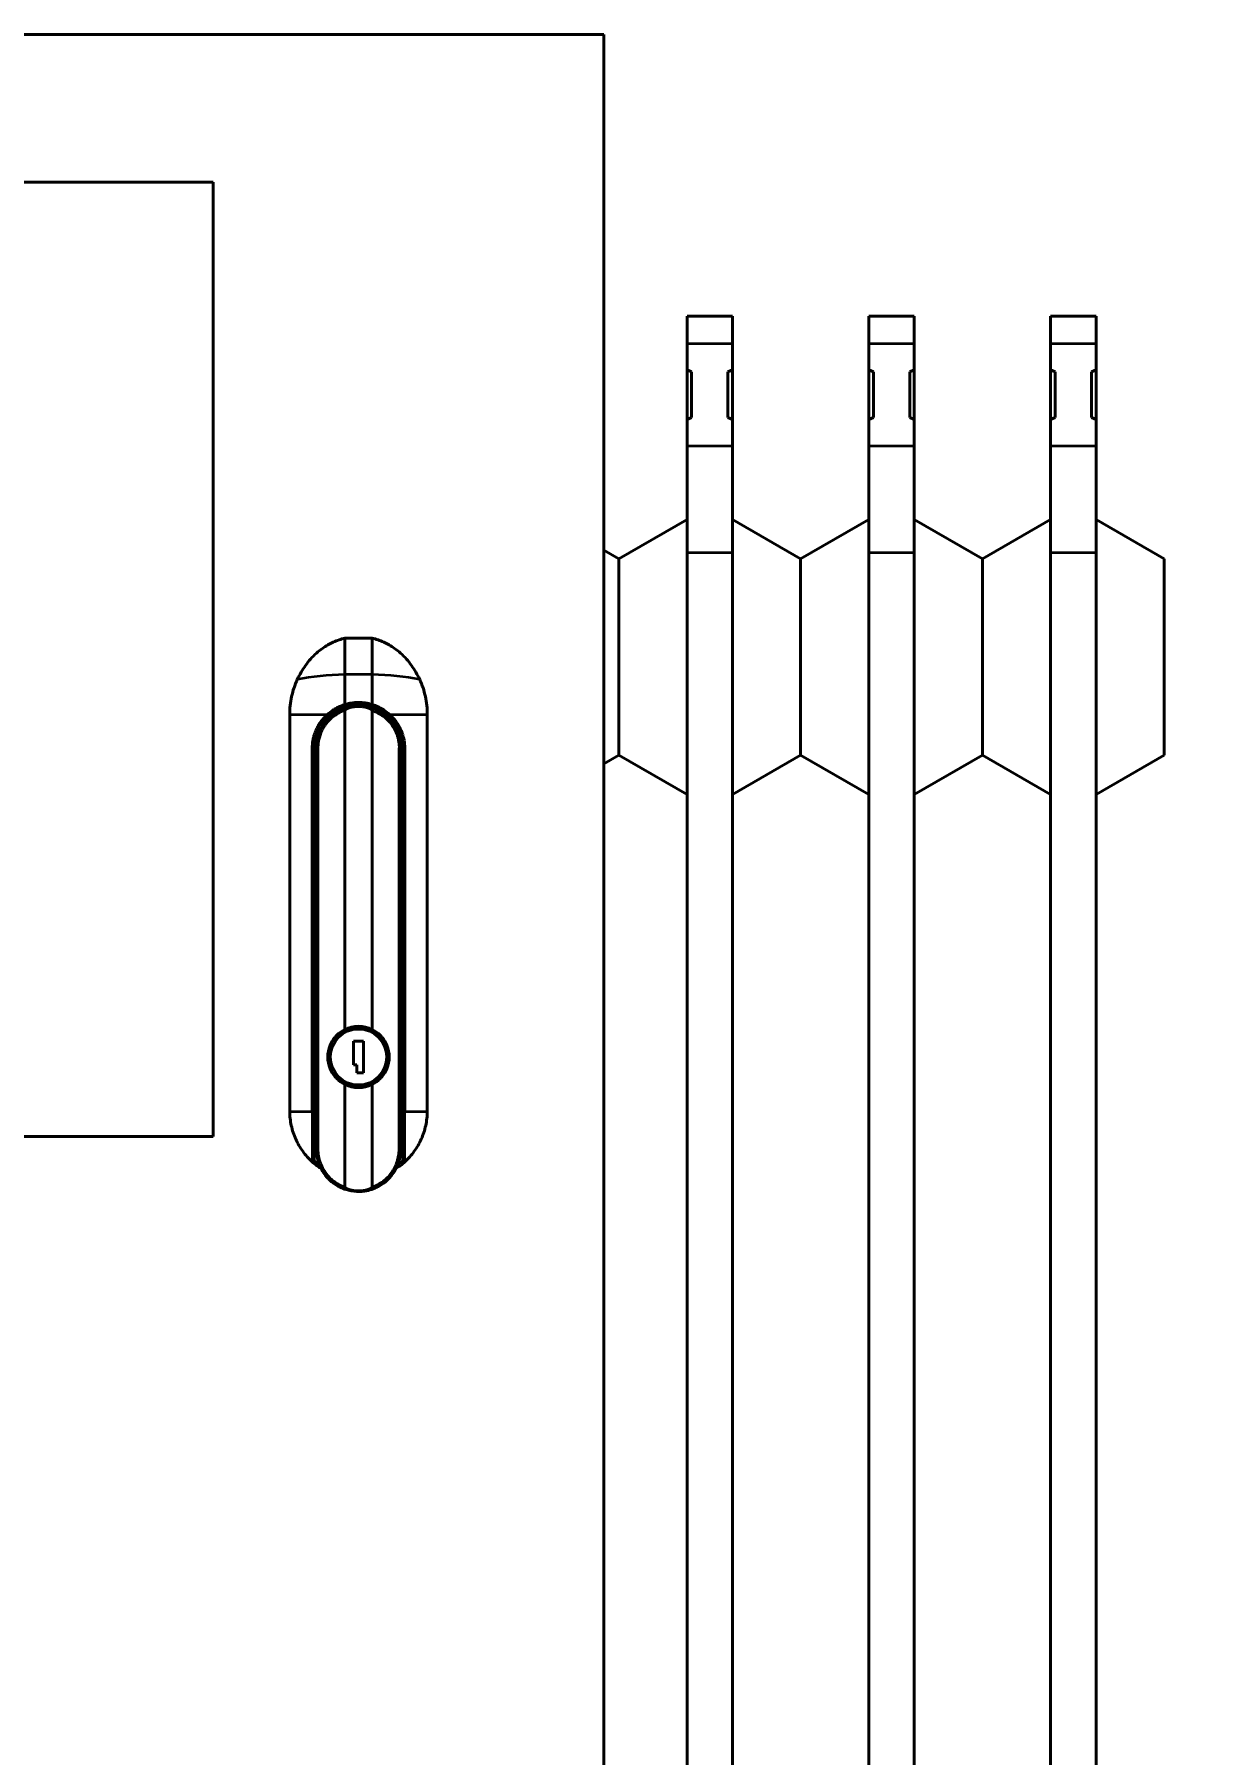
# Model space of a CAD drawing. Header units: millimetres. Extents: x 0 to 4205, y 0 to 2970.
# Drawn here: x 3538.8 to 3798.5, y 1699.6 to 2078.1 of the extents above; entities that cross this region are included whole.
import ezdxf

# ---------------------------------------------------------------- set-up
doc = ezdxf.new("R2010")
doc.units = ezdxf.units.MM
doc.header["$LTSCALE"] = 5
for name, color, linetype, lineweight in [('가시적인 것(ISO)', 3, 'Continuous', 40), ('가시적인 좁은 것(ISO)', 3, 'Continuous', 35), ('치수(ISO)', 2, 'Continuous', 25)]:
    doc.layers.add(name, color=color, linetype=linetype, lineweight=lineweight)
doc.styles.add('치수 텍스트_PSTEK_POSCO', font='isocp.shx')
doc.dimstyles.new('치수_PSTEK_POSCO', dxfattribs={"dimscale": 5, "dimtxt": 3.5, "dimasz": 2.5, "dimexe": 2, "dimexo": 2.5, "dimgap": 1, "dimtad": 1, "dimrnd": 1e-08, "dimdsep": 46, "dimtxsty": '치수 텍스트_PSTEK_POSCO', "dimcen": 0.09, "dimdle": 10, "dimclrd": 7, "dimclre": 7, "dimclrt": 2, "dimadec": 1, "dimazin": 2, "dimtfac": 1, "dimtmove": 0, "dimatfit": 3, "dimfxl": 0, "dimtolj": 1, "dimlwd": -1, "dimlwe": -1, "dimarcsym": 0})

# ---------------------------------------------------------------- blocks, each defined once
blk = doc.blocks.new('*D37')
at = {"layer": 'Defpoints', "color": 0, "transparency": 16777216}
for p in [(3664.14, 2113.12), (3841.73, 2113.12), (3664.14, 1693.12)]:
    blk.add_point(p, dxfattribs=at)
at = {"layer": '치수(ISO)', "color": 7, "transparency": 16777216}
for p, q in [((3676.64, 2113.12), (3851.73, 2113.12)), ((3841.73, 1705.62), (3841.73, 2100.62)), ((3676.64, 1693.12), (3851.73, 1693.12))]:
    blk.add_line(p, q, dxfattribs=at)
for points in [[(3839.65, 2100.62), (3843.81, 2100.62), (3841.73, 2113.12)], [(3839.65, 1705.62), (3843.81, 1705.62), (3841.73, 1693.12)]]:
    blk.add_solid(points, dxfattribs=at)
at = {"layer": '치수(ISO)', "color": 2, "transparency": 16777216, "insert": (3827.98, 1886.49), "char_height": 17.5, "attachment_point": 4, "rotation": 90, "style": '치수 텍스트_PSTEK_POSCO'}
blk.add_mtext('\\A1;420', dxfattribs=at)

msp = doc.modelspace()

# ---------------------------------------------------------------- linework, layer by layer
at = {"layer": '가시적인 것(ISO)'}
for p, q in [((3237.143, 2078.119), (3664.143, 2078.119)), ((3664.143, 1693.119), (3664.143, 2078.119)), ((3578.143, 2045.619), (3268.143, 2045.619)), ((3578.143, 1835.619), (3578.143, 2045.619)), ((3682.443, 2016.119), (3682.443, 2010.088)), ((3692.443, 2016.119), (3682.443, 2016.119)), ((3692.443, 2010.088), (3692.443, 2016.119)), ((3722.443, 2016.119), (3722.443, 2010.088)), ((3732.443, 2016.119), (3722.443, 2016.119)), ((3732.443, 2010.088), (3732.443, 2016.119)), ((3762.443, 2016.119), (3762.443, 2010.088)), ((3772.443, 2016.119), (3762.443, 2016.119)), ((3772.443, 2010.088), (3772.443, 2016.119)), ((3682.443, 2004.338), (3682.443, 2010.088)), ((3692.443, 2010.088), (3692.443, 2004.338)), ((3722.443, 2004.338), (3722.443, 2010.088)), ((3732.443, 2010.088), (3732.443, 2004.338)), ((3762.443, 2004.338), (3762.443, 2010.088)), ((3772.443, 2010.088), (3772.443, 2004.338)), ((3682.443, 2004.338), (3683.443, 2003.904)), ((3682.443, 1993.419), (3682.443, 2004.338)), ((3683.443, 2003.904), (3683.443, 1993.853)), ((3691.443, 2003.904), (3692.443, 2004.338)), ((3691.443, 1993.853), (3691.443, 2003.904)), ((3692.443, 2004.338), (3692.443, 1993.419)), ((3722.443, 2004.338), (3723.443, 2003.904)), ((3722.443, 1993.419), (3722.443, 2004.338)), ((3723.443, 2003.904), (3723.443, 1993.853)), ((3731.443, 2003.904), (3732.443, 2004.338)), ((3731.443, 1993.853), (3731.443, 2003.904)), ((3732.443, 2004.338), (3732.443, 1993.419)), ((3762.443, 2004.338), (3763.443, 2003.904)), ((3762.443, 1993.419), (3762.443, 2004.338)), ((3763.443, 2003.904), (3763.443, 1993.853)), ((3771.443, 2003.904), (3772.443, 2004.338)), ((3771.443, 1993.853), (3771.443, 2003.904)), ((3772.443, 2004.338), (3772.443, 1993.419)), ((3683.443, 1993.853), (3682.443, 1993.419)), ((3682.443, 1987.577), (3682.443, 1993.419)), ((3692.443, 1993.419), (3691.443, 1993.853)), ((3692.443, 1993.419), (3692.443, 1987.577)), ((3723.443, 1993.853), (3722.443, 1993.419)), ((3722.443, 1987.577), (3722.443, 1993.419)), ((3732.443, 1993.419), (3731.443, 1993.853)), ((3732.443, 1993.419), (3732.443, 1987.577)), ((3763.443, 1993.853), (3762.443, 1993.419)), ((3762.443, 1987.577), (3762.443, 1993.419)), ((3772.443, 1993.419), (3771.443, 1993.853)), ((3772.443, 1993.419), (3772.443, 1987.577)), ((3682.443, 1987.577), (3682.443, 1964.085)), ((3692.443, 1964.085), (3692.443, 1987.577)), ((3722.443, 1987.577), (3722.443, 1964.085)), ((3732.443, 1964.085), (3732.443, 1987.577)), ((3762.443, 1987.577), (3762.443, 1964.085)), ((3772.443, 1964.085), (3772.443, 1987.577)), ((3667.443, 1962.708), (3682.443, 1971.369)), ((3707.443, 1962.708), (3692.443, 1971.369)), ((3707.443, 1962.708), (3722.443, 1971.369)), ((3747.443, 1962.708), (3732.443, 1971.369)), ((3747.443, 1962.708), (3762.443, 1971.369)), ((3787.443, 1962.708), (3772.443, 1971.369)), ((3667.443, 1962.708), (3664.143, 1964.614)), ((3667.443, 1919.529), (3667.443, 1962.708)), ((3682.443, 1318.153), (3682.443, 1964.085)), ((3692.443, 1964.085), (3692.443, 1318.153)), ((3707.443, 1919.529), (3707.443, 1962.708)), ((3722.443, 1318.153), (3722.443, 1964.085)), ((3732.443, 1964.085), (3732.443, 1318.153)), ((3747.443, 1919.529), (3747.443, 1962.708)), ((3762.443, 1318.153), (3762.443, 1964.085)), ((3772.443, 1964.085), (3772.443, 1318.153)), ((3787.443, 1919.529), (3787.443, 1962.708)), ((3613.143, 1945.27), (3607.143, 1945.27)), ((3607.143, 1937.287), (3607.143, 1945.27)), ((3613.143, 1937.287), (3613.143, 1945.27)), ((3607.143, 1930.739), (3607.143, 1937.287)), ((3613.143, 1930.739), (3613.143, 1937.287)), ((3595.006, 1928.483), (3595.006, 1841.129)), ((3607.12, 1929.352), (3607.12, 1859.154)), ((3613.166, 1929.351), (3613.166, 1859.154)), ((3625.281, 1928.483), (3625.281, 1841.129)), ((3600.393, 1841.122), (3600.393, 1921.119)), ((3600.893, 1921.119), (3600.893, 1832.769)), ((3619.393, 1832.768), (3619.393, 1921.119)), ((3619.893, 1921.119), (3619.893, 1841.123)), ((3667.443, 1919.529), (3664.143, 1917.624)), ((3667.443, 1919.529), (3682.443, 1910.869)), ((3707.443, 1919.529), (3692.443, 1910.869)), ((3707.443, 1919.529), (3722.443, 1910.869)), ((3747.443, 1919.529), (3732.443, 1910.869)), ((3747.443, 1919.529), (3762.443, 1910.869)), ((3787.443, 1919.529), (3772.443, 1910.869)), ((3609.043, 1856.619), (3609.043, 1851.419)), ((3611.243, 1856.619), (3609.043, 1856.619)), ((3611.243, 1849.619), (3611.243, 1856.619)), ((3609.043, 1851.419), (3609.743, 1851.419)), ((3609.743, 1851.419), (3609.743, 1849.619)), ((3607.12, 1847.083), (3607.12, 1824.536)), ((3609.743, 1849.619), (3611.243, 1849.619)), ((3613.166, 1847.083), (3613.166, 1824.536)), ((3600.393, 1841.122), (3600.393, 1830.611)), ((3619.893, 1830.611), (3619.893, 1841.123)), ((3268.143, 1835.619), (3578.143, 1835.619))]:
    msp.add_line(p, q, dxfattribs=at)
msp.add_circle((3610.143, 1853.119), 6.65, dxfattribs=at)
for centre, radius, start, end in [((3610.143, 1853.34), 10.573, 151.02661, 156.67427), ((3610.143, 1853.119), 6.75, 63.39417, 116.60583), ((3610.143, 1853.34), 10.573, 23.32573, 28.97339), ((3600.893, 1857.329), 0.5, 158.65078, 180), ((3619.393, 1857.329), 0.5, 0, 23.32573), ((3610.143, 1853.119), 6.75, 243.39417, 296.60583), ((3600.893, 1843.584), 0.5, 180, 270), ((3619.393, 1843.584), 0.5, 270, 0)]:
    msp.add_arc(centre, radius, start, end, dxfattribs=at)
for centre, major_axis, ratio, start_param, end_param in [((3600.077, 1830.645), (-0.021, 0.657), 0.4807904, 4.2400237, 4.6448571), ((3620.209, 1830.645), (0.021, 0.656), 0.4803283, 1.6376505, 2.0429321)]:
    msp.add_ellipse(centre, major_axis=major_axis, ratio=ratio, start_param=start_param, end_param=end_param, dxfattribs=at)
for points, knots in [([(3596.68, 1936.184), (3597.183, 1937.268), (3597.783, 1938.308), (3599.182, 1940.248), (3599.979, 1941.146), (3601.314, 1942.344), (3601.782, 1942.718), (3603.005, 1943.58), (3603.783, 1944.03), (3605.009, 1944.588), (3605.426, 1944.753), (3606.275, 1945.044), (3606.707, 1945.168), (3607.143, 1945.27)], [-1.4373876, -1.4373876, -1.4373876, -1.4373876, -1.077998, -1.077998, -0.718291, -0.718291, -0.538642, -0.538642, -0.2691978, -0.2691978, -0.1345178, -0.1345178, -0.000001, -0.000001, -0.000001, -0.000001]), ([(3613.143, 1945.27), (3613.58, 1945.168), (3614.012, 1945.044), (3614.861, 1944.753), (3615.277, 1944.588), (3616.503, 1944.03), (3617.282, 1943.58), (3618.504, 1942.718), (3618.972, 1942.345), (3620.307, 1941.146), (3621.104, 1940.248), (3622.503, 1938.308), (3623.103, 1937.268), (3623.607, 1936.184)], [-1.4345196, -1.4345196, -1.4345196, -1.4345196, -1.3002693, -1.3002693, -1.1658564, -1.1658564, -0.8969451, -0.8969451, -0.7176518, -0.7176518, -0.3586651, -0.3586651, -0.000001, -0.000001, -0.000001, -0.000001]), ([(3595.006, 1928.483), (3595.006, 1929.806), (3595.145, 1931.131), (3595.564, 1933.072), (3595.738, 1933.711), (3596.157, 1934.967), (3596.401, 1935.583), (3596.68, 1936.184)], [-0.79418282, -0.79418282, -0.79418282, -0.79418282, -0.39706048, -0.39706048, -0.1985164, -0.1985164, -0.000001, -0.000001, -0.000001, -0.000001]), ([(3623.607, 1936.184), (3623.885, 1935.583), (3624.13, 1934.967), (3624.548, 1933.711), (3624.723, 1933.072), (3625.141, 1931.131), (3625.281, 1929.806), (3625.281, 1928.483)], [-0.79365146, -0.79365146, -0.79365146, -0.79365146, -0.59526888, -0.59526888, -0.39685764, -0.39685764, -0.000001, -0.000001, -0.000001, -0.000001]), ([(3603.509, 1928.264), (3603.863, 1928.592), (3604.241, 1928.894), (3604.633, 1929.162), (3605.024, 1929.431), (3605.428, 1929.666), (3605.862, 1929.879), (3606.297, 1930.091), (3606.763, 1930.278), (3607.25, 1930.43)], [0, 0, 0, 0, 0.33333333, 0.33333333, 0.33333333, 0.66666667, 0.66666667, 0.66666667, 1, 1, 1, 1]), ([(3607.143, 1930.739), (3607.16, 1930.688), (3607.177, 1930.631), (3607.192, 1930.584), (3607.208, 1930.537), (3607.221, 1930.498), (3607.231, 1930.471), (3607.241, 1930.444), (3607.248, 1930.429), (3607.25, 1930.43)], [0, 0, 0, 0, 0.33333333, 0.33333333, 0.33333333, 0.66666667, 0.66666667, 0.66666667, 1, 1, 1, 1]), ([(3611.113, 1930.318), (3611.087, 1930.32), (3611.061, 1930.323), (3611.036, 1930.326), (3610.479, 1930.38), (3609.916, 1930.383), (3609.356, 1930.335), (3609.004, 1930.305), (3608.653, 1930.255), (3608.305, 1930.184)], [0.418619154, 0.418619154, 0.418619154, 0.418619154, 0.421052632, 0.421052632, 0.421052632, 0.473684211, 0.473684211, 0.473684211, 0.506846175, 0.506846175, 0.506846175, 0.506846175]), ([(3610.144, 1930.869), (3610.599, 1930.869), (3611.071, 1930.837), (3611.555, 1930.766), (3612.039, 1930.695), (3612.536, 1930.585), (3613.036, 1930.43)], [0.00000001, 0.00000001, 0.00000001, 0.00000001, 0.5, 0.5, 0.5, 1, 1, 1, 1]), ([(3613.036, 1930.43), (3613.038, 1930.429), (3613.045, 1930.444), (3613.055, 1930.471), (3613.065, 1930.498), (3613.079, 1930.537), (3613.094, 1930.584), (3613.109, 1930.631), (3613.127, 1930.688), (3613.143, 1930.739)], [0, 0, 0, 0, 0.3333333, 0.3333333, 0.3333333, 0.6666667, 0.6666667, 0.6666667, 1, 1, 1, 1]), ([(3613.036, 1930.43), (3613.457, 1930.299), (3613.882, 1930.135), (3614.303, 1929.937), (3614.724, 1929.738), (3615.141, 1929.505), (3615.555, 1929.229), (3615.97, 1928.952), (3616.382, 1928.631), (3616.777, 1928.264)], [0, 0, 0, 0, 0.33333333, 0.33333333, 0.33333333, 0.66666667, 0.66666667, 0.66666667, 0.99999998, 0.99999998, 0.99999998, 0.99999998]), ([(3600.393, 1921.119), (3600.393, 1921.397), (3600.405, 1921.673), (3600.428, 1921.944), (3600.451, 1922.215), (3600.485, 1922.481), (3600.53, 1922.745), (3600.575, 1923.009), (3600.63, 1923.271), (3600.694, 1923.522), (3600.758, 1923.773), (3600.829, 1924.013), (3600.911, 1924.254), (3600.993, 1924.495), (3601.085, 1924.737), (3601.194, 1924.988), (3601.303, 1925.24), (3601.428, 1925.5), (3601.573, 1925.767), (3601.717, 1926.034), (3601.881, 1926.307), (3602.068, 1926.583), (3602.256, 1926.86), (3602.466, 1927.14), (3602.705, 1927.422), (3602.943, 1927.703), (3603.21, 1927.986), (3603.509, 1928.264)], [0, 0, 0, 0, 0.1111111, 0.1111111, 0.1111111, 0.2222222, 0.2222222, 0.2222222, 0.3333333, 0.3333333, 0.3333333, 0.4444444, 0.4444444, 0.4444444, 0.5555556, 0.5555556, 0.5555556, 0.6666667, 0.6666667, 0.6666667, 0.7777778, 0.7777778, 0.7777778, 0.8888889, 0.8888889, 0.8888889, 1, 1, 1, 1]), ([(3604.624, 1928.542), (3604.173, 1928.206), (3603.758, 1927.833), (3603.396, 1927.446), (3603.029, 1927.055), (3602.715, 1926.651), (3602.449, 1926.253), (3602.202, 1925.883), (3601.997, 1925.519), (3601.824, 1925.163)], [0.63218407, 0.63218407, 0.63218407, 0.63218407, 0.68421053, 0.68421053, 0.68421053, 0.73684211, 0.73684211, 0.73684211, 0.78560093, 0.78560093, 0.78560093, 0.78560093]), ([(3617.186, 1927.115), (3617.113, 1927.201), (3617.038, 1927.286), (3616.962, 1927.369), (3616.572, 1927.795), (3616.144, 1928.181), (3615.688, 1928.522), (3615.232, 1928.864), (3614.749, 1929.16), (3614.245, 1929.41), (3613.976, 1929.543), (3613.702, 1929.662), (3613.423, 1929.768)], [0.20027112, 0.20027112, 0.20027112, 0.20027112, 0.21052632, 0.21052632, 0.21052632, 0.26315789, 0.26315789, 0.26315789, 0.31578947, 0.31578947, 0.31578947, 0.34386854, 0.34386854, 0.34386854, 0.34386854]), ([(3616.777, 1928.264), (3617.215, 1927.857), (3617.6, 1927.425), (3617.935, 1926.98), (3618.269, 1926.535), (3618.554, 1926.077), (3618.792, 1925.619), (3619.031, 1925.161), (3619.224, 1924.704), (3619.382, 1924.236), (3619.54, 1923.767), (3619.663, 1923.288), (3619.752, 1922.77), (3619.841, 1922.253), (3619.893, 1921.696), (3619.893, 1921.119)], [0, 0, 0, 0, 0.2, 0.2, 0.2, 0.4, 0.4, 0.4, 0.6, 0.6, 0.6, 0.8, 0.8, 0.8, 1, 1, 1, 1]), ([(3601.576, 1924.606), (3601.487, 1924.388), (3601.41, 1924.175), (3601.342, 1923.966), (3601.227, 1923.609), (3601.139, 1923.265), (3601.073, 1922.936)], [0.81141503, 0.81141503, 0.81141503, 0.81141503, 0.842105263, 0.842105263, 0.842105263, 0.894723369, 0.894723369, 0.894723369, 0.894723369]), ([(3618.829, 1924.3), (3618.813, 1924.343), (3618.797, 1924.387), (3618.78, 1924.43), (3618.574, 1924.967), (3618.316, 1925.489), (3618.011, 1925.983), (3618.007, 1925.989), (3618.003, 1925.995), (3618, 1926.001)], [0.101004983, 0.101004983, 0.101004983, 0.101004983, 0.105263158, 0.105263158, 0.105263158, 0.157894737, 0.157894737, 0.157894737, 0.158528864, 0.158528864, 0.158528864, 0.158528864]), ([(3600.393, 1921.119), (3600.393, 1920.63), (3600.432, 1920.096), (3600.603, 1919.036), (3600.735, 1918.512), (3600.893, 1918.036)], [0, 0, 0, 0, 0.15025987, 0.15025987, 0.30051975, 0.30051975, 0.30051975, 0.30051975]), ([(3619.393, 1918.036), (3619.552, 1918.512), (3619.683, 1919.036), (3619.854, 1920.096), (3619.893, 1920.63), (3619.893, 1921.119)], [0.59163886, 0.59163886, 0.59163886, 0.59163886, 0.74189874, 0.74189874, 0.89215861, 0.89215861, 0.89215861, 0.89215861]), ([(3607.12, 1847.083), (3606.46, 1847.414), (3605.861, 1847.854), (3604.773, 1848.943), (3604.254, 1849.699), (3603.564, 1851.361), (3603.393, 1852.267), (3603.393, 1853.119), (3603.393, 1853.971), (3603.564, 1854.877), (3604.254, 1856.538), (3604.773, 1857.295), (3605.861, 1858.383), (3606.46, 1858.823), (3607.12, 1859.154)], [-0.7215184, -0.7215184, -0.7215184, -0.7215184, -0.5112141, -0.5112141, -0.255607, -0.255607, 0, 0, 0, 0.255607, 0.255607, 0.5112141, 0.5112141, 0.7215184, 0.7215184, 0.7215184, 0.7215184]), ([(3613.166, 1859.154), (3613.827, 1858.823), (3614.425, 1858.383), (3615.513, 1857.295), (3616.032, 1856.538), (3616.722, 1854.877), (3616.893, 1853.971), (3616.893, 1852.267), (3616.722, 1851.361), (3616.032, 1849.699), (3615.513, 1848.943), (3614.425, 1847.854), (3613.827, 1847.414), (3613.166, 1847.083)], [1.3231563, 1.3231563, 1.3231563, 1.3231563, 1.5334605, 1.5334605, 1.7890676, 1.7890676, 2.0446746, 2.0446746, 2.3002817, 2.3002817, 2.5558887, 2.5558887, 2.766193, 2.766193, 2.766193, 2.766193]), ([(3599.972, 1830.039), (3599.199, 1830.74), (3598.5, 1831.518), (3597.275, 1833.207), (3596.751, 1834.112), (3595.898, 1836.017), (3595.572, 1837.01), (3595.24, 1838.537), (3595.155, 1839.052), (3595.04, 1840.088), (3595.009, 1840.609), (3595.006, 1841.129)], [-1.2522093, -1.2522093, -1.2522093, -1.2522093, -0.9389682, -0.9389682, -0.6257615, -0.6257615, -0.3126285, -0.3126285, -0.1562493, -0.1562493, -0.000001, -0.000001, -0.000001, -0.000001]), ([(3625.281, 1841.129), (3625.277, 1840.609), (3625.246, 1840.088), (3625.131, 1839.052), (3625.047, 1838.537), (3624.714, 1837.009), (3624.388, 1836.016), (3623.535, 1834.111), (3623.011, 1833.206), (3621.786, 1831.518), (3621.087, 1830.739), (3620.315, 1830.039)], [-1.2507899, -1.2507899, -1.2507899, -1.2507899, -1.0946869, -1.0946869, -0.9384539, -0.9384539, -0.625614, -0.625614, -0.3128247, -0.3128247, -0.0000009, -0.0000009, -0.0000009, -0.0000009]), ([(3602.88, 1827.041), (3602.253, 1827.836), (3601.75, 1828.749), (3601.073, 1830.683), (3600.893, 1831.734), (3600.893, 1832.769)], [0, 0, 0, 0, 0.30793044, 0.30793044, 0.6184728, 0.6184728, 0.6184728, 0.6184728]), ([(3619.239, 1831.089), (3619.24, 1831.091), (3619.24, 1831.092), (3619.24, 1831.094), (3619.265, 1831.226), (3619.286, 1831.359), (3619.305, 1831.493), (3619.363, 1831.914), (3619.393, 1832.341), (3619.393, 1832.768)], [0.941015222, 0.941015222, 0.941015222, 0.941015222, 0.941176471, 0.941176471, 0.941176471, 0.955320752, 0.955320752, 0.955320752, 1, 1, 1, 1]), ([(3600.392, 1829.672), (3600.389, 1829.675), (3600.376, 1829.685), (3600.344, 1829.712), (3600.332, 1829.723), (3600.297, 1829.753), (3600.272, 1829.774), (3600.204, 1829.833), (3600.157, 1829.874), (3600.061, 1829.959), (3600.014, 1830.001), (3599.972, 1830.039)], [-0.070781201, -0.070781201, -0.070781201, -0.070781201, -0.055461964, -0.055461964, -0.047642977, -0.047642977, -0.035476886, -0.035476886, -0.017217394, -0.017217394, -0.000001042, -0.000001042, -0.000001042, -0.000001042]), ([(3600.392, 1829.672), (3600.39, 1829.673), (3600.386, 1829.68), (3600.376, 1829.7), (3600.369, 1829.714), (3600.349, 1829.766), (3600.334, 1829.815), (3600.314, 1829.929), (3600.307, 1830.01), (3600.33, 1830.196), (3600.351, 1830.275), (3600.368, 1830.355)], [0.000001, 0.000001, 0.000001, 0.000001, 0.008116123, 0.008116123, 0.017280138, 0.017280138, 0.036812418, 0.036812418, 0.056177073, 0.056177073, 0.072028344, 0.072028344, 0.072028344, 0.072028344]), ([(3600.392, 1829.672), (3600.732, 1829.386), (3601.233, 1829), (3601.757, 1828.648), (3601.914, 1828.546)], [0, 0, 0, 0, 0.17605451, 0.250168, 0.250168, 0.250168, 0.250168]), ([(3618.006, 1827.896), (3618.02, 1827.918), (3618.033, 1827.941), (3618.047, 1827.963), (3618.109, 1828.066), (3618.17, 1828.169), (3618.228, 1828.274), (3618.445, 1828.664), (3618.632, 1829.068), (3618.789, 1829.481), (3618.803, 1829.516), (3618.816, 1829.551), (3618.828, 1829.586)], [0.820807174, 0.820807174, 0.820807174, 0.820807174, 0.823529412, 0.823529412, 0.823529412, 0.835927199, 0.835927199, 0.835927199, 0.882352941, 0.882352941, 0.882352941, 0.886240902, 0.886240902, 0.886240902, 0.886240902]), ([(3618.374, 1828.547), (3618.528, 1828.647), (3618.681, 1828.75), (3618.832, 1828.856), (3619.087, 1829.034), (3619.337, 1829.221), (3619.581, 1829.415), (3619.686, 1829.499), (3619.791, 1829.585), (3619.894, 1829.672)], [0.75003205, 0.75003205, 0.75003205, 0.75003205, 0.82308864, 0.82308864, 0.82308864, 0.94647487, 0.94647487, 0.94647487, 1, 1, 1, 1]), ([(3619.919, 1830.355), (3619.936, 1830.275), (3619.956, 1830.196), (3619.979, 1830.01), (3619.973, 1829.929), (3619.953, 1829.815), (3619.938, 1829.766), (3619.917, 1829.714), (3619.911, 1829.7), (3619.9, 1829.68), (3619.896, 1829.673), (3619.894, 1829.672)], [0.000001, 0.000001, 0.000001, 0.000001, 0.02448974, 0.02448974, 0.0544278, 0.0544278, 0.08463518, 0.08463518, 0.09880659, 0.09880659, 0.11135374, 0.11135374, 0.11135374, 0.11135374]), ([(3619.894, 1829.672), (3619.898, 1829.675), (3619.91, 1829.685), (3619.942, 1829.712), (3619.954, 1829.723), (3619.99, 1829.753), (3620.015, 1829.774), (3620.082, 1829.833), (3620.129, 1829.874), (3620.226, 1829.959), (3620.272, 1830.001), (3620.315, 1830.039)], [0.000001834, 0.000001834, 0.000001834, 0.000001834, 0.015415401, 0.015415401, 0.02328266, 0.02328266, 0.035523841, 0.035523841, 0.053895909, 0.053895909, 0.071218311, 0.071218311, 0.071218311, 0.071218311]), ([(3602.88, 1827.041), (3603.01, 1826.876), (3603.145, 1826.716), (3603.285, 1826.562), (3603.308, 1826.536), (3603.331, 1826.511), (3603.354, 1826.486), (3603.717, 1826.094), (3604.111, 1825.736), (3604.531, 1825.415), (3604.565, 1825.39), (3604.599, 1825.364), (3604.633, 1825.339), (3605.05, 1825.03), (3605.492, 1824.756), (3605.955, 1824.521), (3606, 1824.498), (3606.045, 1824.476), (3606.091, 1824.454), (3606.513, 1824.248), (3606.951, 1824.074), (3607.401, 1823.934)], [0.21370365, 0.21370365, 0.21370365, 0.21370365, 0.23529412, 0.23529412, 0.23529412, 0.2388317, 0.2388317, 0.2388317, 0.29411765, 0.29411765, 0.29411765, 0.29854769, 0.29854769, 0.29854769, 0.35294118, 0.35294118, 0.35294118, 0.35825028, 0.35825028, 0.35825028, 0.40735834, 0.40735834, 0.40735834, 0.40735834]), ([(3615.565, 1825.274), (3615.622, 1825.315), (3615.678, 1825.357), (3615.733, 1825.399), (3615.817, 1825.463), (3615.901, 1825.528), (3615.983, 1825.595), (3616.355, 1825.898), (3616.703, 1826.229), (3617.02, 1826.583), (3617.083, 1826.652), (3617.144, 1826.722), (3617.204, 1826.793)], [0.698908531, 0.698908531, 0.698908531, 0.698908531, 0.705882353, 0.705882353, 0.705882353, 0.71648775, 0.71648775, 0.71648775, 0.764705882, 0.764705882, 0.764705882, 0.774148097, 0.774148097, 0.774148097, 0.774148097]), ([(3609.715, 1823.529), (3610.107, 1823.51), (3610.502, 1823.517), (3610.896, 1823.549), (3610.973, 1823.556), (3611.05, 1823.563), (3611.128, 1823.571), (3611.622, 1823.624), (3612.114, 1823.717), (3612.598, 1823.85), (3612.619, 1823.856), (3612.64, 1823.862), (3612.661, 1823.868)], [0.48886279, 0.48886279, 0.48886279, 0.48886279, 0.52941176, 0.52941176, 0.52941176, 0.53737617, 0.53737617, 0.53737617, 0.58823529, 0.58823529, 0.58823529, 0.59043621, 0.59043621, 0.59043621, 0.59043621])]:
    msp.add_open_spline(points, degree=3, knots=knots, dxfattribs=at)
for points in [[(3607.25, 1930.43), (3607.669, 1930.56), (3608.574, 1930.779), (3609.604, 1930.869), (3610.144, 1930.869)], [(3604.624, 1928.542), (3605.102, 1928.897), (3605.617, 1929.208), (3606.157, 1929.466)], [(3607.675, 1930.033), (3607.156, 1929.89), (3606.648, 1929.7), (3606.157, 1929.466)], [(3613.166, 1929.351), (3613.166, 1929.368), (3613.156, 1929.398), (3613.126, 1929.44), (3613.09, 1929.478), (3613.048, 1929.516), (3613, 1929.553), (3612.946, 1929.59), (3612.886, 1929.629), (3612.819, 1929.668), (3612.744, 1929.708), (3612.664, 1929.748), (3612.577, 1929.788), (3612.482, 1929.829), (3612.379, 1929.87), (3612.268, 1929.911), (3612.149, 1929.952), (3612.022, 1929.992), (3611.885, 1930.03), (3611.741, 1930.068), (3611.587, 1930.103), (3611.425, 1930.136), (3611.255, 1930.166), (3611.076, 1930.192), (3610.888, 1930.215), (3610.692, 1930.233), (3610.49, 1930.245), (3610.282, 1930.252), (3610.071, 1930.254), (3609.859, 1930.248), (3609.647, 1930.237), (3609.437, 1930.219), (3609.232, 1930.195), (3609.033, 1930.166), (3608.841, 1930.132), (3608.659, 1930.094), (3608.487, 1930.053), (3608.328, 1930.01), (3608.182, 1929.967), (3608.049, 1929.922), (3607.927, 1929.878), (3607.816, 1929.834), (3607.716, 1929.791), (3607.625, 1929.749), (3607.542, 1929.708), (3607.467, 1929.667), (3607.399, 1929.627), (3607.338, 1929.589), (3607.285, 1929.552), (3607.238, 1929.515), (3607.196, 1929.478), (3607.161, 1929.44), (3607.131, 1929.398), (3607.12, 1929.367), (3607.12, 1929.352)], [(3607.675, 1930.033), (3607.883, 1930.091), (3608.093, 1930.141), (3608.305, 1930.184)], [(3611.113, 1930.318), (3611.902, 1930.235), (3612.685, 1930.048), (3613.423, 1929.768)], [(3617.186, 1927.115), (3617.484, 1926.766), (3617.757, 1926.392), (3618, 1926.001)], [(3600.934, 1921.986), (3600.964, 1922.305), (3601.011, 1922.623), (3601.073, 1922.936)], [(3601.576, 1924.606), (3601.652, 1924.794), (3601.735, 1924.98), (3601.824, 1925.163)], [(3618.829, 1924.3), (3619.009, 1923.809), (3619.147, 1923.3), (3619.242, 1922.784)], [(3619.393, 1921.119), (3619.393, 1921.672), (3619.343, 1922.231), (3619.242, 1922.784)], [(3600.934, 1921.986), (3600.906, 1921.685), (3600.893, 1921.394), (3600.893, 1921.119)], [(3600.434, 1857.527), (3600.432, 1857.521), (3600.43, 1857.516), (3600.428, 1857.511)], [(3600.434, 1857.527), (3600.434, 1857.527), (3600.434, 1857.527), (3600.434, 1857.527)], [(3619.239, 1831.089), (3619.145, 1830.577), (3619.007, 1830.072), (3618.828, 1829.586)], [(3602.564, 1828.148), (3602.564, 1828.148), (3602.564, 1828.148), (3602.564, 1828.148)], [(3613.166, 1824.536), (3613.166, 1824.52), (3613.155, 1824.489), (3613.126, 1824.448), (3613.091, 1824.41), (3613.049, 1824.373), (3613.002, 1824.336), (3612.947, 1824.298), (3612.885, 1824.258), (3612.816, 1824.218), (3612.738, 1824.176), (3612.653, 1824.134), (3612.558, 1824.091), (3612.455, 1824.047), (3612.343, 1824.003), (3612.223, 1823.96), (3612.095, 1823.918), (3611.96, 1823.878), (3611.818, 1823.839), (3611.67, 1823.803), (3611.517, 1823.77), (3611.358, 1823.739), (3611.195, 1823.712), (3611.028, 1823.689), (3610.858, 1823.67), (3610.685, 1823.654), (3610.51, 1823.643), (3610.335, 1823.636), (3610.159, 1823.634), (3609.984, 1823.636), (3609.808, 1823.642), (3609.632, 1823.652), (3609.458, 1823.667), (3609.287, 1823.686), (3609.118, 1823.708), (3608.952, 1823.735), (3608.791, 1823.765), (3608.635, 1823.799), (3608.485, 1823.835), (3608.341, 1823.873), (3608.204, 1823.914), (3608.074, 1823.957), (3607.952, 1824), (3607.838, 1824.044), (3607.732, 1824.089), (3607.636, 1824.133), (3607.55, 1824.175), (3607.472, 1824.217), (3607.402, 1824.258), (3607.34, 1824.298), (3607.285, 1824.336), (3607.237, 1824.373), (3607.196, 1824.41), (3607.16, 1824.448), (3607.131, 1824.489), (3607.12, 1824.52), (3607.12, 1824.536)], [(3615.565, 1825.274), (3614.698, 1824.647), (3613.701, 1824.162), (3612.661, 1823.868)], [(3618.006, 1827.896), (3617.766, 1827.509), (3617.497, 1827.139), (3617.204, 1826.793)], [(3617.718, 1828.146), (3617.718, 1828.146), (3617.718, 1828.146), (3617.718, 1828.146)], [(3609.715, 1823.529), (3608.932, 1823.565), (3608.147, 1823.703), (3607.401, 1823.934)]]:
    msp.add_open_spline(points, degree=3, dxfattribs=at)
at = {"layer": '가시적인 좁은 것(ISO)'}
for p, q in [((3682.443, 2010.088), (3692.443, 2010.088)), ((3722.443, 2010.088), (3732.443, 2010.088)), ((3762.443, 2010.088), (3772.443, 2010.088)), ((3682.443, 1987.577), (3692.443, 1987.577)), ((3722.443, 1987.577), (3732.443, 1987.577)), ((3762.443, 1987.577), (3772.443, 1987.577)), ((3682.443, 1964.085), (3692.443, 1964.085)), ((3722.443, 1964.085), (3732.443, 1964.085)), ((3762.443, 1964.085), (3772.443, 1964.085)), ((3613.143, 1937.287), (3607.143, 1937.287)), ((3595.006, 1928.483), (3603.222, 1928.483)), ((3617.064, 1928.483), (3625.281, 1928.483)), ((3599.972, 1841.122), (3599.972, 1921.119)), ((3600.393, 1921.119), (3599.972, 1921.119)), ((3600.893, 1921.119), (3601.218, 1921.119)), ((3601.218, 1921.119), (3601.218, 1832.769)), ((3619.068, 1832.769), (3619.07, 1921.118)), ((3619.893, 1921.119), (3620.315, 1921.119)), ((3620.315, 1921.119), (3620.315, 1841.122)), ((3600.893, 1860.296), (3600.393, 1860.296)), ((3619.393, 1860.296), (3619.893, 1860.296)), ((3599.972, 1841.122), (3599.972, 1830.039)), ((3600.393, 1841.122), (3599.972, 1841.122)), ((3620.315, 1830.039), (3620.315, 1841.122)), ((3600.893, 1832.769), (3601.218, 1832.769))]:
    msp.add_line(p, q, dxfattribs=at)
msp.add_circle((3610.143, 1853.119), 6.15, dxfattribs=at)
for centre, start, end in [((3600.893, 1843.584), 255.52249, 270), ((3619.393, 1843.584), 270, 284.47751)]:
    msp.add_arc(centre, 2, start, end, dxfattribs=at)
for centre, major_axis, ratio, start_param, end_param in [((3610.143, 1929.933), (-25.09, 0), 0.2952342, 4.8322453, 5.2788024), ((3610.143, 1929.933), (-25.09, 0), 0.2952342, 4.1459756, 4.5925327), ((3610.144, 1931.169), (0, -0.3), 0.0000112, 4.6212979, 6.283185), ((3603.305, 1928.483), (0.204, -0.22), 0.2058047, 4.5235686, 6.2831853), ((3616.982, 1928.483), (-0.204, -0.22), 0.2058047, 0, 1.7596166), ((3601.393, 1844.084), (1, 0.5), 0.00001, 2.0944531, 3.1415757), ((3618.893, 1844.084), (1, -0.5), 0.00001, 5.2354881, 6.2823445), ((3610.143, 1841.192), (-25.09, -0.005), 0.0029709, 0.9231277, 1.1533723), ((3620.193, 1841.123), (-0.3, 0), 0.0050933, 6.2831833, 8.2714039), ((3610.143, 1841.192), (-25.09, 0.005), 0.0029709, 1.9882204, 2.2184649)]:
    msp.add_ellipse(centre, major_axis=major_axis, ratio=ratio, start_param=start_param, end_param=end_param, dxfattribs=at)
for points, knots in [([(3603.222, 1928.483), (3603.595, 1928.829), (3603.99, 1929.142), (3604.399, 1929.422), (3604.468, 1929.469), (3604.537, 1929.515), (3604.606, 1929.56), (3604.951, 1929.784), (3605.308, 1929.987), (3605.686, 1930.169), (3605.836, 1930.242), (3605.989, 1930.311), (3606.146, 1930.377), (3606.465, 1930.511), (3606.798, 1930.632), (3607.143, 1930.739)], [0, 0, 0, 0, 0.33333333, 0.33333333, 0.33333333, 0.38903885, 0.38903885, 0.38903885, 0.66666667, 0.66666667, 0.66666667, 0.77640056, 0.77640056, 0.77640056, 0.99999695, 0.99999695, 0.99999695, 0.99999695]), ([(3607.143, 1930.739), (3607.497, 1930.85), (3607.869, 1930.944), (3608.262, 1931.018), (3608.356, 1931.035), (3608.45, 1931.052), (3608.546, 1931.067), (3609.046, 1931.147), (3609.579, 1931.196), (3610.144, 1931.196)], [0, 0, 0, 0, 0.4038634, 0.4038634, 0.4038634, 0.5, 0.5, 0.5, 1, 1, 1, 1]), ([(3610.144, 1931.196), (3610.62, 1931.196), (3611.107, 1931.161), (3611.608, 1931.088), (3611.649, 1931.082), (3611.69, 1931.075), (3611.731, 1931.069), (3612.192, 1930.996), (3612.664, 1930.89), (3613.143, 1930.739)], [0.00000001, 0.00000001, 0.00000001, 0.00000001, 0.5, 0.5, 0.5, 0.54110047, 0.54110047, 0.54110047, 0.9999982, 0.9999982, 0.9999982, 0.9999982]), ([(3613.143, 1930.739), (3613.425, 1930.652), (3613.707, 1930.553), (3613.987, 1930.44), (3614.15, 1930.375), (3614.312, 1930.305), (3614.473, 1930.23), (3614.833, 1930.062), (3615.19, 1929.869), (3615.545, 1929.646), (3615.625, 1929.596), (3615.704, 1929.545), (3615.784, 1929.492), (3616.217, 1929.203), (3616.648, 1928.869), (3617.064, 1928.483)], [0, 0, 0, 0, 0.21119499, 0.21119499, 0.21119499, 0.33333333, 0.33333333, 0.33333333, 0.60556696, 0.60556696, 0.60556696, 0.66666667, 0.66666667, 0.66666667, 0.99999999, 0.99999999, 0.99999999, 0.99999999]), ([(3599.972, 1921.119), (3599.972, 1921.406), (3599.984, 1921.69), (3600.008, 1921.969), (3600.032, 1922.248), (3600.067, 1922.523), (3600.114, 1922.796), (3600.161, 1923.068), (3600.219, 1923.337), (3600.285, 1923.596), (3600.352, 1923.854), (3600.426, 1924.102), (3600.512, 1924.351), (3600.597, 1924.599), (3600.694, 1924.848), (3600.807, 1925.107), (3600.92, 1925.366), (3601.051, 1925.635), (3601.202, 1925.91), (3601.353, 1926.185), (3601.524, 1926.466), (3601.719, 1926.751), (3601.915, 1927.036), (3602.134, 1927.326), (3602.383, 1927.616), (3602.632, 1927.906), (3602.91, 1928.197), (3603.222, 1928.483)], [0, 0, 0, 0, 0.1111111, 0.1111111, 0.1111111, 0.2222222, 0.2222222, 0.2222222, 0.3333333, 0.3333333, 0.3333333, 0.4444444, 0.4444444, 0.4444444, 0.5555556, 0.5555556, 0.5555556, 0.6666667, 0.6666667, 0.6666667, 0.7777778, 0.7777778, 0.7777778, 0.8888889, 0.8888889, 0.8888889, 1, 1, 1, 1]), ([(3607.12, 1929.352), (3606.621, 1929.175), (3606.148, 1928.96), (3605.693, 1928.704), (3605.239, 1928.447), (3604.804, 1928.148), (3604.408, 1927.823), (3604.013, 1927.498), (3603.657, 1927.147), (3603.346, 1926.79), (3603.036, 1926.432), (3602.771, 1926.068), (3602.546, 1925.711), (3602.321, 1925.354), (3602.136, 1925.003), (3601.982, 1924.661), (3601.828, 1924.32), (3601.705, 1923.989), (3601.606, 1923.67), (3601.507, 1923.351), (3601.431, 1923.044), (3601.374, 1922.75), (3601.317, 1922.455), (3601.279, 1922.173), (3601.254, 1921.902), (3601.229, 1921.63), (3601.218, 1921.369), (3601.218, 1921.119)], [0, 0, 0, 0, 0.1111111, 0.1111111, 0.1111111, 0.2222222, 0.2222222, 0.2222222, 0.3333333, 0.3333333, 0.3333333, 0.4444444, 0.4444444, 0.4444444, 0.5555556, 0.5555556, 0.5555556, 0.6666667, 0.6666667, 0.6666667, 0.7777778, 0.7777778, 0.7777778, 0.8888889, 0.8888889, 0.8888889, 1, 1, 1, 1]), ([(3613.166, 1929.351), (3613.597, 1929.195), (3614.012, 1929.015), (3614.412, 1928.803), (3614.812, 1928.59), (3615.196, 1928.345), (3615.559, 1928.073), (3615.922, 1927.802), (3616.264, 1927.503), (3616.579, 1927.181), (3616.895, 1926.858), (3617.185, 1926.511), (3617.447, 1926.145), (3617.708, 1925.779), (3617.94, 1925.393), (3618.143, 1924.993), (3618.345, 1924.592), (3618.517, 1924.178), (3618.655, 1923.752), (3618.792, 1923.326), (3618.896, 1922.889), (3618.965, 1922.449), (3619.033, 1922.009), (3619.066, 1921.567), (3619.07, 1921.118)], [0, 0, 0, 0, 0.125, 0.125, 0.125, 0.25, 0.25, 0.25, 0.375, 0.375, 0.375, 0.5, 0.5, 0.5, 0.625, 0.625, 0.625, 0.75, 0.75, 0.75, 0.875, 0.875, 0.875, 1, 1, 1, 1]), ([(3617.064, 1928.483), (3617.525, 1928.061), (3617.923, 1927.618), (3618.271, 1927.161), (3618.62, 1926.703), (3618.917, 1926.23), (3619.166, 1925.758), (3619.415, 1925.286), (3619.616, 1924.815), (3619.781, 1924.332), (3619.946, 1923.849), (3620.076, 1923.354), (3620.168, 1922.821), (3620.26, 1922.289), (3620.315, 1921.718), (3620.315, 1921.119)], [0, 0, 0, 0, 0.2, 0.2, 0.2, 0.4, 0.4, 0.4, 0.6, 0.6, 0.6, 0.8, 0.8, 0.8, 1, 1, 1, 1]), ([(3619.07, 1921.118), (3619.133, 1921.119), (3619.19, 1921.119), (3619.238, 1921.119), (3619.287, 1921.119), (3619.326, 1921.119), (3619.353, 1921.119), (3619.379, 1921.119), (3619.393, 1921.119), (3619.393, 1921.119)], [0.00000003, 0.00000003, 0.00000003, 0.00000003, 0.33333333, 0.33333333, 0.33333333, 0.66666667, 0.66666667, 0.66666667, 1, 1, 1, 1]), ([(3600.434, 1857.527), (3600.434, 1857.527), (3600.435, 1857.537), (3600.439, 1857.559), (3600.442, 1857.581), (3600.447, 1857.614), (3600.453, 1857.657), (3600.459, 1857.699), (3600.466, 1857.75), (3600.474, 1857.807), (3600.483, 1857.865), (3600.493, 1857.929), (3600.503, 1857.999), (3600.514, 1858.069), (3600.525, 1858.144), (3600.538, 1858.224), (3600.55, 1858.305), (3600.564, 1858.39), (3600.578, 1858.481), (3600.593, 1858.572), (3600.609, 1858.668), (3600.626, 1858.77), (3600.643, 1858.873), (3600.661, 1858.981), (3600.68, 1859.095), (3600.7, 1859.209), (3600.721, 1859.329), (3600.743, 1859.455), (3600.765, 1859.582), (3600.788, 1859.715), (3600.814, 1859.855), (3600.839, 1859.994), (3600.865, 1860.142), (3600.893, 1860.296)], [0.00005264, 0.00005264, 0.00005264, 0.00005264, 0.09090909, 0.09090909, 0.09090909, 0.18181818, 0.18181818, 0.18181818, 0.27272727, 0.27272727, 0.27272727, 0.36363636, 0.36363636, 0.36363636, 0.45454545, 0.45454545, 0.45454545, 0.54545455, 0.54545455, 0.54545455, 0.63636364, 0.63636364, 0.63636364, 0.72727273, 0.72727273, 0.72727273, 0.81818182, 0.81818182, 0.81818182, 0.90909091, 0.90909091, 0.90909091, 1, 1, 1, 1]), ([(3619.393, 1860.296), (3619.413, 1860.189), (3619.431, 1860.087), (3619.449, 1859.988), (3619.467, 1859.89), (3619.483, 1859.796), (3619.5, 1859.705), (3619.516, 1859.614), (3619.531, 1859.527), (3619.546, 1859.443), (3619.561, 1859.358), (3619.575, 1859.278), (3619.588, 1859.201), (3619.601, 1859.124), (3619.613, 1859.052), (3619.625, 1858.983), (3619.637, 1858.914), (3619.648, 1858.849), (3619.658, 1858.788), (3619.668, 1858.726), (3619.677, 1858.669), (3619.686, 1858.614), (3619.695, 1858.559), (3619.704, 1858.508), (3619.711, 1858.459), (3619.719, 1858.41), (3619.727, 1858.364), (3619.734, 1858.32), (3619.74, 1858.277), (3619.747, 1858.236), (3619.753, 1858.197), (3619.759, 1858.158), (3619.765, 1858.121), (3619.77, 1858.087), (3619.775, 1858.052), (3619.78, 1858.019), (3619.785, 1857.988), (3619.79, 1857.957), (3619.794, 1857.928), (3619.798, 1857.901), (3619.802, 1857.874), (3619.806, 1857.849), (3619.809, 1857.825), (3619.813, 1857.802), (3619.816, 1857.78), (3619.819, 1857.76), (3619.822, 1857.74), (3619.825, 1857.721), (3619.827, 1857.703), (3619.83, 1857.685), (3619.832, 1857.668), (3619.835, 1857.651), (3619.837, 1857.635), (3619.839, 1857.62), (3619.841, 1857.606), (3619.843, 1857.592), (3619.845, 1857.579), (3619.847, 1857.567), (3619.848, 1857.556), (3619.85, 1857.546), (3619.851, 1857.539), (3619.852, 1857.531), (3619.852, 1857.527), (3619.852, 1857.527)], [0, 0, 0, 0, 0.047619, 0.047619, 0.047619, 0.0952381, 0.0952381, 0.0952381, 0.1428571, 0.1428571, 0.1428571, 0.1904762, 0.1904762, 0.1904762, 0.2380952, 0.2380952, 0.2380952, 0.2857143, 0.2857143, 0.2857143, 0.3333333, 0.3333333, 0.3333333, 0.3809524, 0.3809524, 0.3809524, 0.4285714, 0.4285714, 0.4285714, 0.4761905, 0.4761905, 0.4761905, 0.5238095, 0.5238095, 0.5238095, 0.5714286, 0.5714286, 0.5714286, 0.6190476, 0.6190476, 0.6190476, 0.6666667, 0.6666667, 0.6666667, 0.7142857, 0.7142857, 0.7142857, 0.7619048, 0.7619048, 0.7619048, 0.8095238, 0.8095238, 0.8095238, 0.8571429, 0.8571429, 0.8571429, 0.9047619, 0.9047619, 0.9047619, 0.952381, 0.952381, 0.952381, 1, 1, 1, 1]), ([(3600.893, 1857.865), (3600.87, 1857.842), (3600.848, 1857.82), (3600.827, 1857.798), (3600.799, 1857.77), (3600.773, 1857.743), (3600.749, 1857.718), (3600.724, 1857.693), (3600.701, 1857.669), (3600.68, 1857.646), (3600.658, 1857.623), (3600.638, 1857.602), (3600.619, 1857.582), (3600.601, 1857.561), (3600.583, 1857.542), (3600.567, 1857.524), (3600.55, 1857.506), (3600.535, 1857.489), (3600.52, 1857.473), (3600.506, 1857.457), (3600.492, 1857.442), (3600.48, 1857.428), (3600.468, 1857.414), (3600.457, 1857.402), (3600.447, 1857.39), (3600.437, 1857.379), (3600.428, 1857.368), (3600.42, 1857.36), (3600.412, 1857.351), (3600.406, 1857.343), (3600.401, 1857.338), (3600.396, 1857.332), (3600.393, 1857.329), (3600.393, 1857.329)], [0.28273068, 0.28273068, 0.28273068, 0.28273068, 0.33333333, 0.33333333, 0.33333333, 0.4, 0.4, 0.4, 0.46666667, 0.46666667, 0.46666667, 0.53333333, 0.53333333, 0.53333333, 0.6, 0.6, 0.6, 0.66666667, 0.66666667, 0.66666667, 0.73333333, 0.73333333, 0.73333333, 0.8, 0.8, 0.8, 0.86666667, 0.86666667, 0.86666667, 0.93333333, 0.93333333, 0.93333333, 1, 1, 1, 1]), ([(3619.893, 1857.329), (3619.893, 1857.329), (3619.892, 1857.33), (3619.89, 1857.333), (3619.887, 1857.336), (3619.884, 1857.34), (3619.879, 1857.345), (3619.875, 1857.35), (3619.869, 1857.356), (3619.863, 1857.364), (3619.857, 1857.371), (3619.849, 1857.38), (3619.84, 1857.389), (3619.832, 1857.399), (3619.822, 1857.41), (3619.81, 1857.423), (3619.799, 1857.436), (3619.786, 1857.451), (3619.771, 1857.467), (3619.757, 1857.483), (3619.74, 1857.502), (3619.722, 1857.521), (3619.704, 1857.541), (3619.685, 1857.563), (3619.663, 1857.585), (3619.642, 1857.608), (3619.619, 1857.633), (3619.594, 1857.659), (3619.569, 1857.685), (3619.543, 1857.713), (3619.514, 1857.742), (3619.485, 1857.772), (3619.455, 1857.803), (3619.422, 1857.836), (3619.412, 1857.846), (3619.403, 1857.855), (3619.393, 1857.865)], [0, 0, 0, 0, 0.06666667, 0.06666667, 0.06666667, 0.13333333, 0.13333333, 0.13333333, 0.2, 0.2, 0.2, 0.26666667, 0.26666667, 0.26666667, 0.33333333, 0.33333333, 0.33333333, 0.4, 0.4, 0.4, 0.46666667, 0.46666667, 0.46666667, 0.53333333, 0.53333333, 0.53333333, 0.6, 0.6, 0.6, 0.66666667, 0.66666667, 0.66666667, 0.73333333, 0.73333333, 0.73333333, 0.75201209, 0.75201209, 0.75201209, 0.75201209]), ([(3601.218, 1832.769), (3601.218, 1832.264), (3601.262, 1831.765), (3601.35, 1831.267), (3601.439, 1830.77), (3601.573, 1830.273), (3601.751, 1829.789), (3601.93, 1829.305), (3602.154, 1828.833), (3602.419, 1828.385), (3602.684, 1827.936), (3602.99, 1827.511), (3603.329, 1827.118), (3603.667, 1826.725), (3604.039, 1826.364), (3604.439, 1826.039), (3604.838, 1825.714), (3605.264, 1825.425), (3605.712, 1825.173), (3606.159, 1824.922), (3606.628, 1824.71), (3607.12, 1824.536)], [0, 0, 0, 0, 0.1428571, 0.1428571, 0.1428571, 0.2857143, 0.2857143, 0.2857143, 0.4285714, 0.4285714, 0.4285714, 0.5714286, 0.5714286, 0.5714286, 0.7142857, 0.7142857, 0.7142857, 0.8571429, 0.8571429, 0.8571429, 1, 1, 1, 1]), ([(3619.068, 1832.769), (3619.132, 1832.769), (3619.19, 1832.769), (3619.238, 1832.769), (3619.287, 1832.769), (3619.326, 1832.769), (3619.353, 1832.769), (3619.379, 1832.768), (3619.393, 1832.769), (3619.393, 1832.768)], [0, 0, 0, 0, 0.3333333, 0.3333333, 0.3333333, 0.6666667, 0.6666667, 0.6666667, 1, 1, 1, 1]), ([(3600.368, 1830.355), (3600.49, 1830.245), (3600.619, 1830.134), (3600.755, 1830.02), (3600.828, 1829.959), (3600.904, 1829.897), (3600.982, 1829.834), (3601.134, 1829.712), (3601.295, 1829.589), (3601.463, 1829.465), (3601.482, 1829.451), (3601.501, 1829.437), (3601.519, 1829.424)], [0, 0, 0, 0, 0.08093068, 0.08093068, 0.08093068, 0.125, 0.125, 0.125, 0.21129754, 0.21129754, 0.21129754, 0.22080193, 0.22080193, 0.22080193, 0.22080193]), ([(3618.767, 1829.423), (3618.935, 1829.546), (3619.102, 1829.673), (3619.269, 1829.806), (3619.487, 1829.979), (3619.703, 1830.162), (3619.919, 1830.355)], [0.8386023, 0.8386023, 0.8386023, 0.8386023, 0.90867102, 0.90867102, 0.90867102, 1, 1, 1, 1])]:
    msp.add_open_spline(points, degree=3, knots=knots, dxfattribs=at)
for points in [[(3613.166, 1824.536), (3613.596, 1824.689), (3614.422, 1825.049), (3615.562, 1825.775), (3616.577, 1826.655), (3617.445, 1827.681), (3618.149, 1828.831), (3618.672, 1830.08), (3618.997, 1831.404), (3619.071, 1832.309), (3619.068, 1832.769)], [(3602.067, 1829.043), (3602.068, 1829.043), (3602.068, 1829.043), (3602.068, 1829.043)], [(3618.214, 1829.04), (3618.214, 1829.04), (3618.214, 1829.04), (3618.214, 1829.04)]]:
    msp.add_open_spline(points, degree=3, dxfattribs=at)

# ---------------------------------------------------------------- dimensions: what is measured, and where the dimension line sits
at = {"layer": '치수(ISO)', "color": 7}
dim = msp.add_linear_dim(base=(3841.73, 2113.119), p1=(3664.143, 1693.119), p2=(3664.143, 2113.119), angle=90, dimstyle='치수_PSTEK_POSCO', override={"dimdec": 2, "dimtp": 0, "dimtm": 0, "dimtdec": 2, "dimtofl": 0, "dimatfit": 1}, dxfattribs=at)
dim.commit()
dim.dimension.update_dxf_attribs({"geometry": '*D37', "text_midpoint": (3841.73, 1903.119), "dimtype": 160})

doc.saveas('drawing.dxf')
